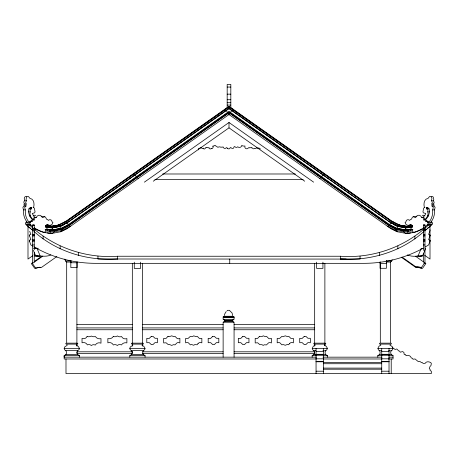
<?xml version="1.0" encoding="UTF-8"?>
<svg xmlns="http://www.w3.org/2000/svg" width="458" height="458" viewBox="0 0 458 458"><rect width="100%" height="100%" fill="white"/><g stroke="black" fill="none" stroke-linecap="round" stroke-linejoin="round"><path stroke-width="0.69" d="M408.954 233.265L406.83 233.265L407.139 232.023L408.628 231.553M47.58 230.185L46.893 229.126L47.048 227.489L46.493 226.95L45.834 227.025L45.857 225.548L47.466 224.626C49.578 226.2 52.779 225.09 52.888 222.285L52.241 222.141L51.514 220.287L50.46 219.731L49.349 219.766L48.365 220.39L47.592 219.548L46.636 219.285L45.565 217.172L44.661 216.72L42.468 217.556L41.432 216.124L40.086 215.323L38.644 215.271L37.338 215.981L36.377 217.338L35.163 217.338L33.961 216.371L32.226 213.439L34.367 212.959L35.054 212.008L34.442 208.447L33.875 207.64L33.068 207.554L33.715 206.976C34.55 203.85 33.863 198.852 29.919 198.36L28.465 196.511L27.463 196.459L26.593 197.066L26.037 199.516L26.49 200.753L25.665 202.224L26.175 204.028L25.751 205.321L26.077 205.98L24.245 205.98L23.387 206.466L22.9 207.526L23.501 209.884C23.106 214.287 24.308 218.93 27.285 222.279M26.077 205.98L25.219 206.466L24.732 207.526L25.339 209.884C24.938 214.287 26.14 218.93 29.117 222.279L29.421 221.443L30.617 221.054M31.127 221.62L31.82 219.857L32.529 219.685L33.182 220.126A2.519 1.7 -90 0 1 35.163 217.338M64.172 348.401L64.635 347.004L67.206 345.286L66.685 344.101L76.898 344.101L76.377 345.286C78.673 346.008 80.997 349.299 77.734 350.645L65.849 350.645L64.635 349.803L64.172 348.401L79.411 348.401M129.814 348.401L130.278 347.004L132.849 345.286L132.328 344.101L142.541 344.101L142.02 345.286C144.316 346.008 146.64 349.299 143.377 350.645L131.492 350.645L130.278 349.803L129.814 348.401L145.054 348.401M315.928 350.645C311.182 351.858 311.486 345.979 315.19 345.286L314.669 344.101L324.882 344.101L324.361 345.286C328.575 346.5 328.197 352.082 322.919 350.645M381.571 350.645C376.825 351.858 377.129 345.979 380.833 345.286L380.312 344.101L390.525 344.101L390.004 345.286C394.218 346.5 393.84 352.082 388.561 350.645M425.035 247.08L428.625 244.944L430.022 241.177L429.85 240.038L428.625 239.706L430.125 235.349L429.85 234.799L428.625 234.467L430.022 230.7L429.85 229.561M426.524 208.859L426.701 208.218L426.324 207.806L427.268 207.411L428.373 208.722L429.157 208.567C429.982 212.672 428.677 217.527 424.95 219.8C426.793 217.727 428.986 214.745 427.738 211.871L427.995 209.695L427.377 208.94L426.524 208.859L428.362 208.859L428.533 208.218M403.057 230.557L396.382 229.303L388.407 225.267L387.674 226.401L395.46 230.282L403.607 231.817L412.085 230.918L412.446 229.698L412.893 229.63M30.262 211.871C29.014 214.745 31.207 217.727 33.05 219.8C29.323 217.527 28.018 212.672 28.843 208.567L29.627 208.722L30.732 207.411L31.676 207.806L31.299 208.218L31.476 208.859L30.623 208.94L30.005 209.695L30.262 211.871L28.43 211.871M386.438 262.05L390.525 262.05L391.716 260.98L392.168 259.72M412.601 225.691L405.834 226.407L405.49 227.368L412.578 226.819M406.114 226.59L412.303 225.651M404.866 230.752L404.769 230.248L396.834 228.76L389.208 224.958L389.483 224.529L397.263 228.445L405.158 229.933L405.88 227.935L411.364 227.357M412.658 225.548L406.481 226.464L399.725 225.193M28.293 226.578L25.728 224.094A1.5 1.013 -90 0 1 26.072 222.279L26.375 221.443M32.547 226.578L29.982 224.094A1.5 1.013 -90 0 1 30.325 222.279L31.19 220.985L32.335 221.62L33.028 219.857L33.737 219.685L34.396 220.126A2.519 1.7 -90 0 1 36.377 217.338M427.383 221.054L428.579 221.443L428.883 222.279C431.86 218.93 433.062 214.287 432.661 209.884L433.268 207.526L432.781 206.466L431.923 205.98L432.209 204.56L431.825 204.028L432.335 202.224L431.51 200.753L431.923 198.177L431.407 197.066L430.537 196.459L429.535 196.511L428.081 198.36C424.137 198.852 423.45 203.85 424.285 206.976L424.932 207.554L424.125 207.64L423.558 208.447L422.946 212.008L423.633 212.959L425.774 213.439L425.041 215.042L422.837 217.338L421.623 217.338L420.662 215.981L419.356 215.271L417.914 215.323L416.568 216.124L415.532 217.556L413.339 216.72L412.435 217.172L411.364 219.285L410.408 219.548L409.635 220.39L408.65 219.766L407.54 219.731L406.486 220.287L405.759 222.141L405.112 222.285C405.221 225.09 408.421 226.2 410.534 224.626L412.143 225.548L412.166 227.025L411.507 226.95L410.952 227.489L411.107 229.126L410.42 230.185M431.923 205.98L433.755 205.98L434.081 205.321L433.657 204.028L434.173 202.224L433.348 200.753L433.795 199.516L433.239 197.066L432.375 196.459L431.367 196.511M407.391 254.946C410.677 256.314 414.582 256.675 418.074 255.89L421.24 248.368L423.152 248.368M417.347 256.24L420.318 256.331L422.539 255.89L425.705 248.368M46.636 227.357L52.12 227.935L59.746 226.498L67.137 222.817L229 108.706L390.863 222.817L398.254 226.498L405.88 227.935L405.754 227.534L397.933 225.949L398.408 225.01L405.834 226.407M411.198 229.126L404.941 229.784L397.063 228.307L396.834 228.76L404.328 230.271M409.189 226.178L406.481 226.464L398.809 224.901L398.666 225.187L391.172 221.409L390.6 222.29L398.174 226.115L397.063 228.307M389.821 225.737L396.863 229.246L397.034 228.897L389.392 225.09L229 112.01L68.608 225.09L60.966 228.897L53.672 230.271M45.342 225.548L51.416 226.189L58.95 225.067L66.416 221.3L66.587 221.575L229 107.075L391.413 221.575L391.584 221.3L399.05 225.067L406.584 226.189M430.715 222.279C433.692 218.93 434.894 214.287 434.499 209.884L435.1 207.526L434.613 206.466L433.755 205.98M223.779 319.346L224.872 320.737L232.338 320.737L233.425 319.346M226.223 311.52L224.552 314.28L224.552 315.585M316.238 358.986L64.172 358.986L64.172 355.643L65.849 354.549L66.462 353.295L66.462 351.899L65.849 350.645M77.734 350.645L77.121 351.899L77.121 353.295L77.734 354.549L79.411 355.643L79.411 357.166M129.814 357.166L129.814 355.643L131.492 354.549L132.104 353.295L132.104 351.899L131.492 350.645M143.377 350.645L142.764 351.899L142.764 353.295L143.377 354.549L145.054 355.643L145.054 357.166M312.156 357.166L312.156 355.643L313.833 354.549L314.446 353.295L314.446 351.899L313.833 350.645M325.718 350.645L325.106 351.899L325.106 353.295L325.718 354.549L327.396 355.643L327.396 357.166M377.798 357.166L377.798 355.643L379.476 354.549L380.088 353.295L380.088 351.899L379.476 350.645M391.361 350.645L390.748 351.899L390.748 353.295L391.361 354.549L393.038 355.643L393.038 358.986L388.355 358.986M54.943 230.557L61.618 229.303L69.301 225.473L229 112.886L388.699 225.473L388.871 225.204L396.863 229.246M389.392 225.09L389.18 225.422L229 112.491L68.82 225.422L68.608 225.09M390.863 222.817L389.672 224.66L229 111.391L68.328 224.66L67.137 222.817M391.808 221.46L391.974 221.203L399.187 224.798M232.876 109.044L229 114.54L68.248 227.866L60.301 231.828L51.943 233.397L47.042 232.882M319.856 178.591L320.634 177.486M322.867 174.544L323.474 173.679M321.276 177.063L321.568 176.651M321.155 177.458L321.379 177.137M321.671 176.725L322.936 174.927M424.801 262.772L421.4 267.581L417.496 266.527L415.916 266.854M425.453 226.578L428.018 224.094A1.5 1.013 -90 0 0 427.675 222.279L426.81 220.985L425.665 221.62L424.972 219.857L424.263 219.685L423.604 220.126A2.519 1.7 -90 0 0 421.623 217.338M429.707 226.578L432.272 224.094A1.5 1.013 -90 0 0 431.928 222.279L431.625 221.443M26.175 204.028L24.343 204.028L23.959 204.56L24.245 205.98M223.779 317.68L223.132 317.01L223.395 316.718L233.809 316.718L234.072 317.01L233.425 317.68M26.49 200.753L24.652 200.753L24.097 201.337L23.827 202.224L24.343 204.028M28.533 224.071C51.983 246.856 85.033 258.656 117.609 256.245L340.391 256.245C372.967 258.656 406.017 246.856 429.467 224.071M340.391 259.073C370.196 261.02 401.122 251.934 423.535 231.834M424.618 230.935L430.005 226.447L427.348 228.439M424.079 229.796L425.156 228.903M424.692 227.609L425.751 226.813M424.692 230.437L426.284 229.24M32.507 262.749L31.339 263.573L34.739 268.382L38.644 267.329L40.224 267.661M34.258 261.512L41.85 256.154M42.806 256.119L32.386 263.47L35.781 268.285L39.691 267.226L41.272 267.558L56.918 256.509M64.372 222.37L229 106.313L393.628 222.37M66.061 221.546L229 106.68L391.939 221.546M32.661 255.782L27.995 259.073L27.995 223.619M144.373 182.158L229 122.492L313.627 182.158M153.293 181.213L229 127.845L229 122.492M58.95 225.067L66.828 221.409L67.4 222.29L59.826 226.115L52.246 227.534L45.422 226.819M68.179 225.737L61.137 229.246L61.166 228.76L68.792 224.958L68.517 224.529L60.737 228.445L59.746 226.498L60.067 225.949L59.592 225.01L52.561 226.458M46.945 229.584L53.231 230.248L61.166 228.76L60.937 228.307L52.842 229.933L52.12 227.935L59.952 226.361L67.326 222.685L229 108.363L390.674 222.685L398.048 226.361L405.662 227.792L412.503 227.065M61.137 229.246L69.129 225.204L69.301 225.473M60.301 231.828L62.54 230.282L70.326 226.401L69.593 225.267L61.618 229.303L61.475 229.017L53.5 230.517M52.842 229.933L60.937 228.307M51.943 233.397L54.393 231.817L62.54 230.282L61.933 229.086L53.804 230.626M44.89 231.548L45.915 230.918L54.393 231.817L53.952 230.586L45.107 229.63M224.122 316.718L224.907 316.272L232.303 316.272L233.082 316.718M33.085 215.981L34.39 215.271L35.833 215.323M422.648 248.505C412.406 254.018 401.403 258.049 390.044 260.55A125.595 125.595 0 0 1 363.738 263.333L322.403 263.333M58.813 224.798L66.026 221.203L66.192 221.46M60.37 226.55L64.131 224.672M61.212 231.553L67.378 228.479M50.838 254.946C45.726 257.396 40.046 255.53 34.671 255.89L34.144 254.637M414.461 232.509L422.562 229.206M66.175 343.156L65.723 343.483L66.175 344.101M77.408 344.101L77.86 343.483L77.408 343.156M131.818 343.156L131.366 343.483L131.818 344.101M143.051 344.101L143.503 343.775L143.051 343.156M314.159 343.156L313.707 343.483L314.159 344.101M325.392 344.101L325.844 343.775L325.392 343.156M379.802 343.156L379.35 343.775L379.802 344.101M391.035 344.101L391.487 343.775L391.035 343.156M419.293 256.331L421.515 255.89M59.191 224.901L51.783 226.292L45.697 225.651M58.275 225.193L51.519 226.464L48.811 226.178M45.399 225.691L52.166 226.407L59.592 225.01M60.067 225.949L52.51 227.368L45.691 226.647M410.545 226.034L412.572 225.823M406.79 226.515L409.504 226.229M412.309 226.647L405.49 227.368L397.933 225.949M407.248 229.71L410.729 229.344M411.055 229.584L404.769 230.248L405.158 229.933M405.691 230.317L408.49 230.025M409.887 229.876L411.284 229.727M412.446 229.698L404.048 230.586L403.607 231.817L406.057 233.397L410.958 232.882M406.263 230.603L408.599 230.368M412.36 232.733L414.645 232.492M406.83 233.265L409.887 233.053A63.857 43.144 -90 0 0 423.684 227.809M33.903 248.282L36.657 248.11M33.8 248.368L38.369 248.282M38.838 256.24L34.671 255.89M39.857 256.24L35.695 255.89L33.32 250.245M422.167 215.323L423.61 215.271L424.915 215.981M227.179 87.06L230.821 87.06M227.179 94.159L230.821 94.159M227.179 99.712L230.821 99.712M227.179 102.718L230.821 102.718M227.179 105.071L230.821 105.071M162.642 173.988L295.358 173.988M154.821 179.404L303.179 179.404M431.51 200.753L433.348 200.753M431.825 204.028L433.657 204.028M29.839 207.806L31.676 207.806M426.324 207.806L428.161 207.806M31.476 208.859L29.638 208.859L29.467 208.218M23.501 209.884L25.339 209.884M432.661 209.884L434.499 209.884M427.738 211.871L429.57 211.871M29.232 215.884L30.457 215.884M427.543 215.884L428.768 215.884M41.117 216.72L44.661 216.72M413.339 216.72L416.883 216.72M26.072 222.279L30.325 222.279M427.675 222.279L431.928 222.279M25.728 224.094L29.982 224.094M428.018 224.094L432.272 224.094M46.235 224.941L48.359 224.941M409.641 224.941L411.765 224.941M26.415 225.055L30.669 225.055M32.65 225.073L34.23 225.073M423.387 225.073L424.967 225.073M427.331 225.055L431.585 225.055M32.65 225.462L34.23 225.462M423.387 225.462L424.967 225.462M32.65 229.229L34.23 229.229M423.387 229.229L424.967 229.229M32.65 230.7L34.23 230.7M423.387 230.7L424.967 230.7M49.046 233.265L51.17 233.265L50.861 232.023L49.372 231.553M32.65 234.467L34.23 234.467M423.387 234.467L424.967 234.467M32.65 235.143L34.23 235.143M423.387 235.143L424.967 235.143M32.65 235.939L34.23 235.939M423.387 235.939L424.967 235.939M32.65 239.706L34.23 239.706M423.387 239.706L424.967 239.706M32.65 240.381L34.23 240.381M423.387 240.381L424.967 240.381M32.65 241.177L34.23 241.177M423.387 241.177L424.967 241.177M32.65 244.944L34.23 244.944M423.387 244.944L424.967 244.944M418.074 255.89L422.539 255.89M117.609 258.993C87.558 261.123 56.414 251.728 33.926 231.387M97.955 256.165L97.955 258.993L346.168 259.073M64.813 259.091L65.488 260.98L71.093 260.98M386.117 260.98L391.716 260.98M65.488 260.98L66.685 262.05L71.454 262.05M70.824 262.772L77.139 262.772M134.24 263.333L95.756 263.333A125.595 125.595 0 0 1 69.45 260.556C58.538 258.117 47.907 254.373 38.037 249.095M140.658 263.333L316.701 263.333M423.913 263.333L424.967 263.333L424.967 224.889L423.387 224.889L423.387 250.434M380.071 263.47L386.386 263.47M134.274 263.573L140.595 263.573M316.615 263.573L322.936 263.573M227.649 310.318L229.561 310.318M227.071 310.73L227.414 310.73M229.79 310.73L232.091 313.009L232.658 315.585M223.132 317.01L234.072 317.01M224.277 320.291L232.933 320.291M76.898 324.344L132.328 324.344M142.541 324.344L223.132 324.344M234.072 324.344L314.669 324.344M76.898 327.917L132.328 327.917M142.541 327.917L223.132 327.917M234.072 327.917L314.669 327.917M76.898 329.743L132.328 329.743M142.541 329.743L223.132 329.743M234.072 329.743L314.669 329.743M76.898 343.156L66.685 343.156L66.685 262.05M132.328 343.156L142.541 343.156M314.669 343.156L324.882 343.156M312.156 348.401L327.396 348.401M377.798 348.401L393.697 348.441L395.105 349.483L396.811 348.962L398.66 350.885L399.548 351.109L400.292 352.219L402.588 351.555L403.922 352.442L404.214 354.515L405.622 354.589L405.994 355.7C407.534 354.887 409.389 355.408 410.586 356.593L411.255 357.927L412.658 358.368L412.956 359.255L415.028 358.963L418.291 361.625L419.768 361.408L421.623 362.667L422.213 362.518L423.106 363.406L425.179 363.331C426.306 361.196 428.974 361.562 430.732 362.593L431.327 363.331L431.03 365.404L429.919 366.663L429.255 368.593L430.142 369.48L430.142 370.591L431.327 371.203L431.327 373.573L65.992 373.573L65.992 358.986M316.054 351.555L323.348 351.555M381.732 351.555L389.025 351.555M142.541 351.801L223.132 351.801M234.072 351.801L314.669 351.801L314.669 353.37L234.072 353.37M142.541 353.37L223.132 353.37M316.054 354.297L323.348 354.297M381.732 354.297L389.025 354.297M65.849 354.549L77.734 354.549M131.492 354.549L143.377 354.549M313.833 354.549L315.928 354.549M316.054 354.515L325.718 354.549M379.476 354.549L381.571 354.549M381.732 354.515L391.361 354.549M316.054 355.259L323.348 355.259M381.732 355.259L389.025 355.259M79.411 355.643L64.172 355.643L64.172 357.166L316.541 357.166M129.814 355.643L145.054 355.643M312.156 355.643L316.312 355.643M323.239 355.643L327.396 355.643M377.798 355.643L381.955 355.643M388.882 355.643L393.038 355.643M322.976 357.166L381.955 357.166M388.75 357.166L393.038 357.166M316.054 358.814L323.348 358.814M381.732 358.814L389.025 358.814M323.314 358.986L381.932 358.986M316.054 361.408L323.348 361.408M381.732 361.408L389.025 361.408M316.054 361.774L323.348 361.774M381.732 361.774L389.025 361.774M323.348 362.633L381.732 362.633M323.348 363.726L381.732 363.726M323.348 368.106L381.732 368.106M323.348 369.2L381.732 369.2M316.054 371.203L323.348 371.203M381.732 371.203L389.025 371.203M26.633 196.511L25.625 196.459L24.761 197.066L24.245 198.177L24.652 200.753M51.17 233.265L48.113 233.053A63.857 43.144 -90 0 1 34.316 227.809M45.428 225.823L47.455 226.034M48.496 226.229L51.21 226.515M45.497 227.065L52.338 227.792L52.166 226.407M46.802 229.126L53.059 229.784L53.134 230.752M47.271 229.344L50.752 229.71M46.716 229.727L48.113 229.876M49.51 230.025L52.309 230.317M49.401 230.368L51.737 230.603M43.355 232.492L45.64 232.733M405.439 226.458L398.408 225.01M404.5 230.517L396.525 229.017L396.382 229.303L388.699 225.473M404.196 230.626L396.067 229.086L395.46 230.282L397.699 231.828L406.057 233.397M227.523 148.243L227.008 148.14L226.905 147.631L225.989 147.957A1.391 1.391 0 0 1 223.487 147.224L222.806 146.892A1.288 1.288 0 0 1 221.185 147.018A0.882 0.882 0 0 1 220.04 146.869L218.844 146.869A1.208 1.208 0 0 1 216.84 146.405L215.821 146.068L215.632 145.541L214.688 145.793L214.298 145.449L213.331 146.222L212.695 146.102A1.506 1.506 0 0 1 211.218 148.587M421.429 268.285L417.519 267.226L415.938 267.558L401.448 257.327M43.539 232.509L35.438 229.206L34.373 228.405M393.869 224.672L397.63 226.55M397.699 231.828L389.752 227.866L229 114.54L225.124 109.044M390.622 228.479L396.788 231.553M32.661 246.009L30.869 244.944L29.472 241.177L29.638 240.038L30.869 239.706L29.369 235.349L29.638 234.799L30.869 234.467L29.701 231.33M33.858 246.725L36.846 248.505M412.085 230.918L413.11 231.548M260.379 148.93L258.793 147.934A2.759 2.759 0 0 1 256.337 147.802L255.959 148.495L255.198 148.707L254.522 148.3L253.806 148.821L252.931 148.673L252.421 147.945L251.551 147.905L251.413 147.453L250.915 147.848L249.787 147.453L249.467 147.905L248.442 147.728A1.895 1.895 0 0 1 245.9 148.598A1.895 1.895 0 0 1 245.03 146.056L242.694 145.999L241.847 145.295A2.427 2.427 0 0 1 237.731 146.766A1.826 1.826 0 0 1 234.777 146.48L233.941 146.978A1.414 1.414 0 0 1 231.359 147.905L230.254 147.55A1.489 1.489 0 0 1 227.523 148.243M424.755 255.375L430.005 259.073L430.005 223.619M415.549 256.24L425.866 263.573L422.471 268.382L418.566 267.329L416.986 267.661L402.027 257.053M229 127.845L304.707 181.213M30.652 228.439L27.995 226.447L32.844 230.489M31.716 229.24L32.781 230.036M34.333 228.903L35.415 229.796M137.366 177.486L138.144 178.591M134.526 173.679L135.133 174.544M136.432 176.651L136.724 177.063M135.064 174.927L136.329 176.725M136.621 177.137L136.845 177.458M392.575 347.004L392.918 347.668M36.995 248.368L40.161 255.89M51.886 226.59L51.416 226.189M45.554 229.698L45.915 230.918M426.873 221.62L426.18 219.857L425.471 219.685L424.818 220.126A2.519 1.7 -90 0 0 422.837 217.338M430.022 235.143L430.022 235.939M430.022 240.381L430.022 241.177M423.387 253.686L423.387 262.096M414.908 236.196L414.908 239.019M397.87 245.986L397.87 248.814M391.218 358.986L391.218 373.573M390.525 262.05L390.525 343.156L380.312 343.156L380.312 262.05M389.025 348.441L389.025 373.573M386.386 260.51L386.386 268.285L380.071 268.285L380.071 261.919M381.732 348.441L381.732 373.573M379.401 252.713L379.401 255.541M360.045 256.165L360.045 258.993L340.391 258.993L340.391 256.245M324.882 263.476L324.882 345.773M323.348 348.441L323.348 373.573M322.936 262.153L322.936 268.382L316.615 268.382L316.615 262.153M316.054 348.441L316.054 373.573M314.669 263.476L314.669 346.111M234.072 357.166L234.072 322.226L223.132 322.226L223.132 357.166M233.408 322.226L233.408 321.482L223.796 321.482L223.796 322.226M232.338 320.737L232.338 321.482M230.821 107.882L230.821 84.427L227.179 84.427L227.179 107.882M229.744 259.073L229.744 263.333M224.872 320.737L224.872 321.482M198.48 149.881L198.48 148.529L200.489 147.928A1.088 1.088 0 0 1 201.778 148.111A0.756 0.756 0 0 0 203.226 148.111A1.025 1.025 0 0 0 204.331 148.993A1.025 1.025 0 0 0 205.264 147.928L205.865 147.894L206.077 147.333A1.437 1.437 0 0 0 207.697 147.493A1.059 1.059 0 0 0 209.066 147.648A1.265 1.265 0 0 0 211.218 148.587M142.541 263.476L142.541 346.111M140.595 262.153L140.595 268.382L134.274 268.382L134.274 262.153M132.328 263.476L132.328 346.111M117.609 256.245L117.609 259.073M78.599 252.713L78.599 255.541M77.139 261.902L77.139 267.581L70.824 267.581L70.824 260.488M76.898 262.05L76.898 346.111M60.13 245.986L60.13 248.814M43.092 236.196L43.092 239.019M34.23 249.787L34.23 224.889L32.65 224.889L32.65 263.333M34.23 252.364L34.23 262.096M29.472 235.143L29.472 235.939M29.472 240.381L29.472 241.177M168.023 336.321L166.065 338.416L164.863 338.674L163.661 338.353L163.661 342.95L166.122 342.79L168.263 344.634L169.414 344.456L171.618 345.412L173.794 344.611L174.904 344.92L177.183 342.744L178.54 342.532L179.88 342.95L179.88 338.353L178.58 338.805L177.252 338.605L175.076 336.39L173.931 336.716L171.698 335.823L169.26 336.704L168.023 336.321M259.554 336.321L257.596 338.416L256.394 338.674L255.198 338.353L255.198 342.95L257.659 342.79L259.795 344.634L262.091 344.719L263.155 345.412L264.203 344.782L266.436 344.92L268.714 342.744L270.077 342.532L271.411 342.95L271.411 338.353L270.117 338.805L268.789 338.605L266.613 336.39L265.463 336.716L263.236 335.823L262.056 336.533L259.554 336.321M151.323 336.349L149.262 338.41L148.02 338.645L146.789 338.302L146.789 342.71L149.274 342.664L151.38 344.651L152.892 344.651L154.964 342.641L157.426 342.71L157.426 338.302L155.004 338.273L152.949 336.349L151.323 336.349M212.712 336.349L210.657 338.41L209.415 338.645L208.184 338.302L208.184 342.71L210.669 342.664L212.775 344.651L214.287 344.651L216.353 342.641L218.815 342.71L218.815 338.302L216.394 338.273L214.338 336.349L212.712 336.349M242.855 336.349L240.799 338.41L239.557 338.645L238.326 338.302L238.326 342.71L240.811 342.664L242.917 344.651L244.429 344.651L246.496 342.641L248.957 342.71L248.957 338.302L246.536 338.273L244.48 336.349L242.855 336.349M304.249 336.349L302.188 338.41L300.946 338.645L299.715 338.302L299.715 342.71L302.206 342.664L304.307 344.651L305.818 344.651L307.89 342.641L310.352 342.71L310.352 338.302L307.931 338.273L305.875 336.349L304.249 336.349M198.085 343.46L197.117 344.782L194.81 344.565L193.734 345.269L191.518 344.496L190.396 344.885L188.249 342.71L186.944 342.475L185.656 342.853L185.656 338.399L188.146 338.399L190.259 336.435L192.629 336.515L193.734 335.834L196.087 336.67L197.289 336.361L199.362 338.433L201.852 338.399L201.852 342.853L200.57 342.447L199.276 342.658L198.085 343.46M289.616 343.46L288.654 344.782L287.51 344.393L285.271 345.269L283.05 344.496L281.933 344.885L279.781 342.71L278.481 342.475L277.193 342.853L277.193 338.399L279.678 338.399L281.79 336.435L282.975 336.722L285.271 335.834L287.624 336.67L288.826 336.361L290.899 338.433L293.383 338.399L293.383 342.853L292.107 342.447L290.807 342.658L289.616 343.46M87.083 336.521L86.19 337.683A3.99 3.99 0 0 1 82.034 338.393L82.034 342.807A4.443 4.443 0 0 1 86.47 343.677L87.426 344.914A3.481 3.481 0 0 1 91.342 345.555A3.464 3.464 0 0 1 95.27 345.097L96.306 343.826A4.414 4.414 0 0 1 100.978 343.197L100.978 338.605A5.067 5.067 0 0 1 96.443 337.689L95.379 336.51A4.935 4.935 0 0 1 91.342 336.046A5.467 5.467 0 0 1 87.083 336.521M113.309 336.487L112.279 337.638A4.906 4.906 0 0 1 107.859 338.548L107.859 342.859A4.431 4.431 0 0 1 112.399 343.712L113.366 344.983A3.767 3.767 0 0 1 117.357 345.509A3.326 3.326 0 0 1 121.387 344.971L122.435 343.821A4.986 4.986 0 0 1 126.883 342.922L126.883 338.548A4.225 4.225 0 0 1 122.441 337.758L121.507 336.498A3.956 3.956 0 0 1 117.408 335.926A4.437 4.437 0 0 1 113.309 336.481M234.072 317.68L223.132 317.68L223.132 319.346L234.072 319.346L234.072 317.68M132.328 351.801L76.898 351.801L76.898 353.37L132.328 353.37L132.328 351.801"/></g></svg>
